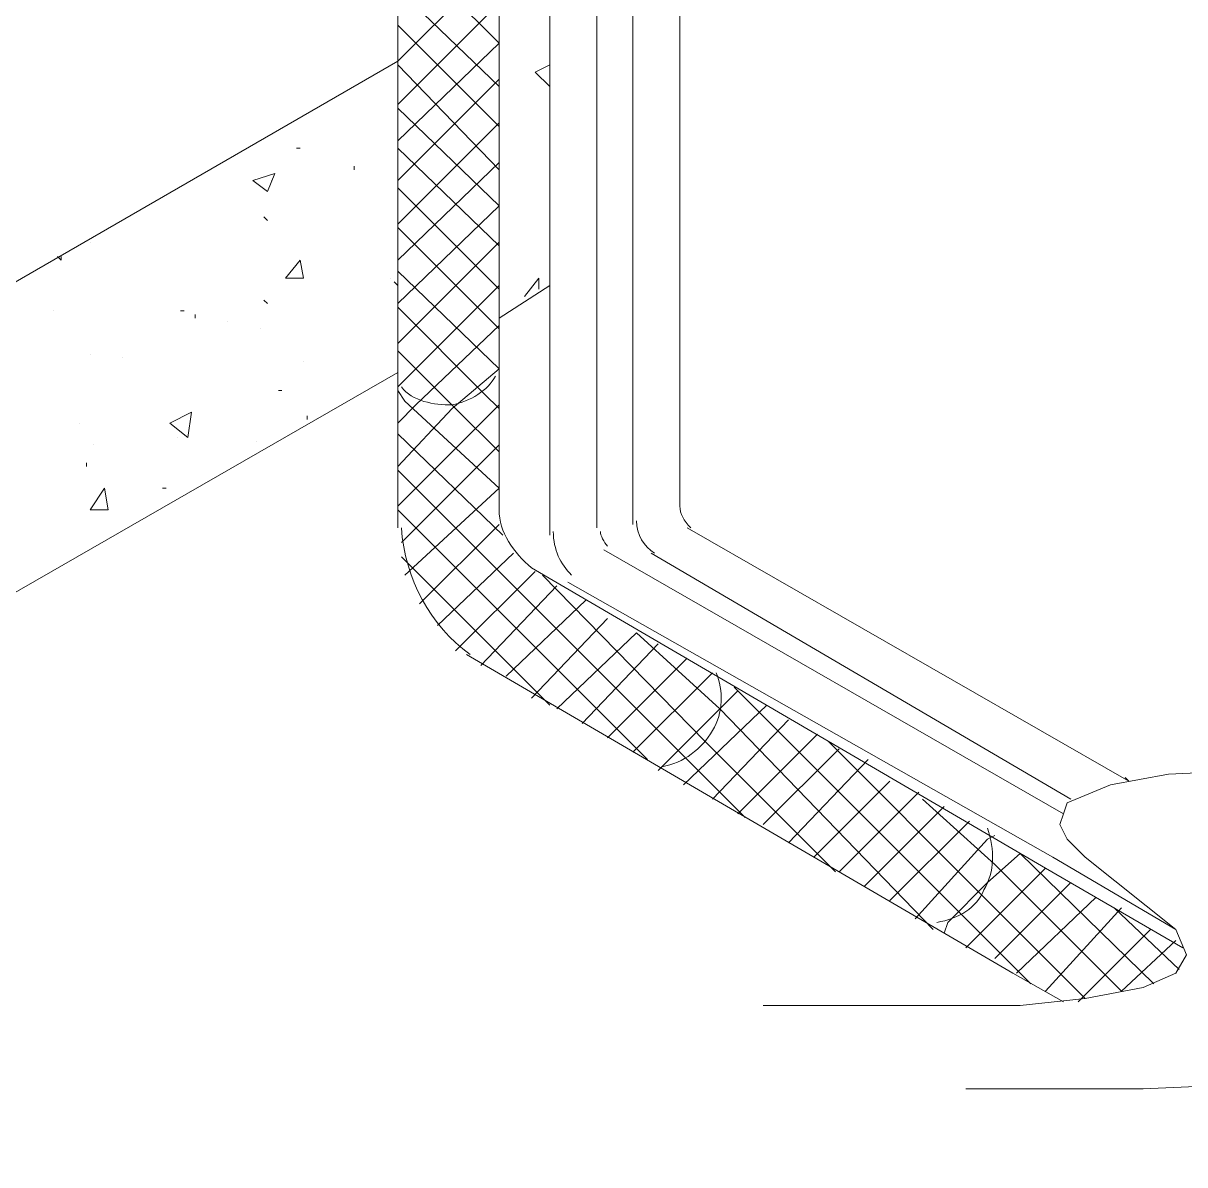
# Model space of a CAD drawing. Header units: millimetres. Extents: x 821 to 906, y 83 to 185.
# Drawn here: x 897.7568 to 898.1507, y 88.1593 to 88.5465 of the extents above; entities that cross this region are included whole.
import ezdxf

# ---------------------------------------------------------------- set-up
doc = ezdxf.new("R2010")
doc.units = ezdxf.units.MM
doc.layers.add('C.EMPOTRADO EN PARED Y TECHO', color=210, linetype='Continuous', lineweight=40)

# ---------------------------------------------------------------- blocks, each defined once
blk = doc.blocks.new('htrhfdhdfhfd')
at = {"color": 7, "linetype": 'Continuous', "lineweight": 9, "true_color": 0x000007}
for points in [[(464.34495, 125.54661), (464.34495, 125.91788), (464.34495, 125.91788)], [(464.32341, 125.53832), (464.32341, 125.90297), (464.32341, 125.90297)], [(464.21567, 125.53667), (464.21567, 125.84827), (464.21567, 125.84827)], [(464.26208, 125.54495), (464.26208, 125.84164), (464.26208, 125.84164)], [(464.34827, 125.53667), (464.55048, 125.42065), (464.55048, 125.42065)], [(464.33169, 125.52507), (464.52396, 125.41236), (464.52396, 125.41236)], [(464.277, 125.51844), (464.51236, 125.38087), (464.57534, 125.3444)], [(464.52064, 125.31954), (464.49744, 125.3328), (464.24716, 125.47866)], [(464.38308, 125.31788), (464.46263, 125.31788), (464.50076, 125.31788), (464.53059, 125.3212), (464.55711, 125.32617), (464.57203, 125.3328), (464.577, 125.34109), (464.57203, 125.35269), (464.53059, 125.38584), (464.5223, 125.39413), (464.51899, 125.40076), (464.52064, 125.40573), (464.5223, 125.4107), (464.54219, 125.41899), (464.56871, 125.42396), (464.60517, 125.42562), (464.6433, 125.43059)], [(464.55048, 125.42065), (464.54882, 125.4223), (464.54882, 125.4223)], [(464.47589, 125.27976), (464.55711, 125.27976), (464.59523, 125.28142), (464.62506, 125.28308), (464.64993, 125.28805), (464.66484, 125.29468), (464.67147, 125.30297), (464.66484, 125.31457), (464.62506, 125.34937), (464.61512, 125.356), (464.61346, 125.36263), (464.61346, 125.36761), (464.61843, 125.37258), (464.63501, 125.38087), (464.66319, 125.38584), (464.69799, 125.38915), (464.73611, 125.39247)]]:
    blk.add_lwpolyline(points, dxfattribs=at)
at = {"color": 7, "linetype": 'Continuous', "lineweight": 5, "true_color": 0x000007}
for points in [[(464.30683, 125.91125), (464.30683, 125.53667), (464.30683, 125.53667)], [(464.28529, 125.90794), (464.28529, 125.53335), (464.28529, 125.53335)], [(464.21567, 125.75048), (464.24882, 125.78363), (464.26208, 125.79689)], [(464.26208, 125.73888), (464.21567, 125.78363), (464.21567, 125.78363)], [(464.26208, 125.75877), (464.23888, 125.78197), (464.23888, 125.78197)], [(464.21567, 125.73059), (464.26208, 125.777), (464.26208, 125.777)], [(464.26208, 125.72065), (464.21567, 125.76705), (464.21567, 125.76705)], [(464.21567, 125.71402), (464.26208, 125.75877), (464.26208, 125.75877)], [(463.58418, 125.24495), (463.58418, 125.38584), (464.21567, 125.75048)], [(464.26208, 125.70076), (464.21567, 125.74882), (464.21567, 125.74882)], [(464.27866, 125.74551), (464.28529, 125.74882), (464.28529, 125.74882)], [(464.27866, 125.74551), (464.28529, 125.73888), (464.28529, 125.73888)], [(464.21567, 125.69578), (464.26208, 125.74219), (464.26208, 125.74219)], [(464.28529, 125.73888), (464.28529, 125.74219), (464.28529, 125.74219)], [(464.26208, 125.68418), (464.21567, 125.72893), (464.21567, 125.72893)], [(464.21567, 125.67589), (464.26208, 125.7223), (464.26208, 125.7223)], [(464.17092, 125.7107), (464.16926, 125.7107), (464.16926, 125.7107)], [(464.26208, 125.66595), (464.21567, 125.7107), (464.21567, 125.7107)], [(464.19578, 125.70076), (464.19578, 125.70241), (464.19578, 125.70241)], [(464.21567, 125.65932), (464.26208, 125.70407), (464.26208, 125.70407)], [(464.14937, 125.69578), (464.15932, 125.6991), (464.15932, 125.6991)], [(464.14937, 125.69578), (464.156, 125.69081), (464.156, 125.69081)], [(464.156, 125.69081), (464.15932, 125.6991), (464.15932, 125.6991)], [(464.26208, 125.64606), (464.21567, 125.69247), (464.21567, 125.69247)], [(464.21567, 125.63943), (464.26208, 125.68418), (464.26208, 125.68418)], [(464.156, 125.67755), (464.15435, 125.67921), (464.15435, 125.67921)], [(464.26208, 125.62783), (464.21567, 125.67424), (464.21567, 125.67424)], [(464.21567, 125.6212), (464.26208, 125.66761), (464.26208, 125.66761)], [(464.05987, 125.66098), (464.06153, 125.65932), (464.06153, 125.65932)], [(464.06153, 125.65932), (464.06153, 125.66098), (464.06153, 125.66098)], [(464.16429, 125.65103), (464.17092, 125.65932), (464.17092, 125.65932)], [(464.17258, 125.65103), (464.17092, 125.65932), (464.17092, 125.65932)], [(464.26208, 125.6096), (464.21567, 125.65435), (464.21567, 125.65435)], [(464.16429, 125.65103), (464.17258, 125.65103), (464.17258, 125.65103)], [(464.21567, 125.64772), (464.21401, 125.64937), (464.21401, 125.64937)], [(464.21567, 125.60131), (464.26208, 125.64772), (464.26208, 125.64772)], [(464.26208, 125.6328), (464.28529, 125.64772), (464.28529, 125.64772)], [(464.27368, 125.64274), (464.28031, 125.65103), (464.28031, 125.65103)], [(464.28031, 125.64606), (464.28031, 125.65103), (464.28031, 125.65103)], [(464.156, 125.63943), (464.15435, 125.64109), (464.15435, 125.64109)], [(464.25545, 125.59799), (464.21567, 125.63777), (464.21567, 125.63777)], [(464.11788, 125.63611), (464.11622, 125.63611), (464.11622, 125.63611)], [(464.12285, 125.6328), (464.12285, 125.63446), (464.12285, 125.63446)], [(464.21567, 125.58473), (464.22396, 125.59302), (464.26208, 125.62948)], [(464.24219, 125.59136), (464.21567, 125.61788), (464.21567, 125.61788)], [(463.58418, 125.24495), (464.21567, 125.60794), (464.21567, 125.60794)], [(464.21567, 125.56484), (464.24053, 125.59136), (464.26208, 125.6096)], [(464.16263, 125.59965), (464.16098, 125.59965), (464.16098, 125.59965)], [(464.21899, 125.59468), (464.21567, 125.59965), (464.21567, 125.59965)], [(464.26208, 125.5549), (464.21899, 125.59468), (464.21899, 125.59468)], [(464.26208, 125.59136), (464.25545, 125.59799), (464.25545, 125.59799)], [(464.11125, 125.58473), (464.1212, 125.58971), (464.1212, 125.58971)], [(464.11954, 125.5781), (464.1212, 125.58971), (464.1212, 125.58971)], [(464.21567, 125.54661), (464.26208, 125.59302), (464.26208, 125.59302)], [(464.26208, 125.57147), (464.24219, 125.59136), (464.24219, 125.59136)], [(464.11125, 125.58473), (464.11954, 125.5781), (464.11954, 125.5781)], [(464.17424, 125.58639), (464.17424, 125.58805), (464.17424, 125.58805)], [(464.26374, 125.53335), (464.21567, 125.57976), (464.21567, 125.57976)], [(464.21733, 125.53004), (464.26208, 125.57479), (464.26208, 125.57479)], [(464.07313, 125.56484), (464.07313, 125.5665), (464.07313, 125.5665)], [(464.37479, 125.40407), (464.34827, 125.43059), (464.21567, 125.56319)], [(464.07479, 125.54495), (464.08142, 125.5549), (464.08142, 125.5549)], [(464.08308, 125.54495), (464.08142, 125.5549), (464.08142, 125.5549)], [(464.10959, 125.5549), (464.10794, 125.5549), (464.10794, 125.5549)], [(464.21899, 125.51512), (464.26208, 125.5549), (464.26208, 125.5549)], [(464.07479, 125.54495), (464.08308, 125.54495), (464.08308, 125.54495)], [(464.33004, 125.43059), (464.21567, 125.54495), (464.21567, 125.54495)], [(464.22562, 125.50186), (464.26208, 125.53832), (464.26208, 125.53832)], [(464.31015, 125.52672), (464.52064, 125.40573), (464.52064, 125.40573)], [(464.28529, 125.45545), (464.21733, 125.52341), (464.21733, 125.52341)], [(464.2339, 125.49192), (464.26871, 125.52507), (464.26871, 125.52507)], [(464.24219, 125.48031), (464.27866, 125.51678), (464.27866, 125.51678)], [(464.35656, 125.43888), (464.28197, 125.51512), (464.28197, 125.51512)], [(464.25379, 125.47368), (464.2886, 125.51015), (464.2886, 125.51015)], [(464.29357, 125.51181), (464.51567, 125.38584), (464.57203, 125.35269)], [(464.2654, 125.46871), (464.30186, 125.50352), (464.30186, 125.50352)], [(464.277, 125.45877), (464.3118, 125.49523), (464.3118, 125.49523)], [(464.2886, 125.45379), (464.32506, 125.4886), (464.32506, 125.4886)], [(464.36319, 125.45379), (464.32506, 125.4886), (464.32506, 125.4886)], [(464.3002, 125.44716), (464.33501, 125.48363), (464.33501, 125.48363)], [(464.3118, 125.44053), (464.34827, 125.477), (464.34827, 125.477)], [(464.32341, 125.4339), (464.35987, 125.47037), (464.35987, 125.47037)], [(464.33501, 125.42562), (464.36319, 125.45379), (464.37147, 125.46208)], [(464.47589, 125.35766), (464.36982, 125.46374), (464.36982, 125.46374)], [(464.34661, 125.41899), (464.38473, 125.45545), (464.38473, 125.45545)], [(464.46098, 125.35269), (464.36319, 125.45379), (464.36319, 125.45379)], [(464.35987, 125.41236), (464.39468, 125.44882), (464.39468, 125.44882)], [(464.37147, 125.40573), (464.40794, 125.44219), (464.40794, 125.44219)], [(464.41622, 125.37921), (464.35656, 125.43888), (464.35656, 125.43888)], [(464.38308, 125.40076), (464.41788, 125.43556), (464.41788, 125.43556)], [(464.48418, 125.36761), (464.41291, 125.43888), (464.41291, 125.43888)], [(464.39468, 125.39247), (464.43114, 125.43059), (464.43114, 125.43059)], [(464.40628, 125.38584), (464.44109, 125.42065), (464.44109, 125.42065)], [(464.41788, 125.37921), (464.45435, 125.41567), (464.45435, 125.41567)], [(464.42948, 125.37258), (464.46595, 125.40904), (464.46595, 125.40904)], [(464.54716, 125.32451), (464.48915, 125.38252), (464.456, 125.41236)], [(464.44109, 125.36595), (464.47755, 125.40241), (464.47755, 125.40241)], [(464.45269, 125.35766), (464.48584, 125.39413), (464.48915, 125.39578)], [(464.46595, 125.35103), (464.46761, 125.356), (464.48584, 125.37424), (464.50076, 125.3875)], [(464.56208, 125.32783), (464.50076, 125.3875), (464.50076, 125.3875)], [(464.47589, 125.3444), (464.51236, 125.38087), (464.51236, 125.38087)], [(464.48915, 125.33943), (464.52396, 125.37424), (464.52396, 125.37424)], [(464.53059, 125.3212), (464.48418, 125.36761), (464.48418, 125.36761)], [(464.4991, 125.3328), (464.53556, 125.36761), (464.53556, 125.36761)], [(464.51236, 125.32451), (464.54716, 125.36263), (464.54716, 125.36263)], [(464.57368, 125.33446), (464.54385, 125.36263), (464.54385, 125.36263)], [(464.50573, 125.32783), (464.47589, 125.35766), (464.47589, 125.35766)], [(464.52727, 125.31954), (464.56042, 125.35269), (464.56042, 125.35269)], [(464.54716, 125.32451), (464.57203, 125.34772), (464.57203, 125.34772)]]:
    blk.add_lwpolyline(points, dxfattribs=at)
for points in [[(464.15766, 125.69578), (464.15766, 125.69578)], [(464.07479, 125.66761), (464.07479, 125.66761)], [(464.21236, 125.65103), (464.21236, 125.65103)], [(464.05821, 125.63611), (464.05821, 125.63611)], [(464.13777, 125.63114), (464.13777, 125.63114)], [(464.15269, 125.62783), (464.15269, 125.62783)], [(464.07479, 125.61623), (464.07479, 125.61623)], [(464.08971, 125.61457), (464.08971, 125.61457)], [(464.17258, 125.61291), (464.17258, 125.61291)], [(464.06982, 125.58473), (464.06982, 125.58473)], [(464.07645, 125.57479), (464.07645, 125.57479)], [(464.11457, 125.5781), (464.11457, 125.5781)], [(464.15103, 125.57645), (464.15103, 125.57645)]]:
    blk.add_lwpolyline(points, close=True, dxfattribs=at)
for points in [[(464.21733, 125.60131), (464.2223, 125.59468), (464.23225, 125.59302), (464.24053, 125.59302), (464.24053, 125.59302), (464.24882, 125.59468), (464.25711, 125.59965), (464.26042, 125.60628)], [(464.33667, 125.42728), (464.34661, 125.42893), (464.3549, 125.43556), (464.35987, 125.44385), (464.35987, 125.44385), (464.36484, 125.45214), (464.36484, 125.46208), (464.36153, 125.47037)], [(464.46263, 125.356), (464.47258, 125.35766), (464.48087, 125.36263), (464.48418, 125.37092), (464.48418, 125.37092), (464.48915, 125.37921), (464.48915, 125.38915), (464.48584, 125.3991)]]:
    blk.add_open_spline(points, degree=3, knots=[0, 0, 0, 0, 0.125, 0.125, 0.125, 0.125001, 1, 1, 1, 1], dxfattribs=at)
at = {"color": 7, "linetype": 'Continuous', "lineweight": 9, "true_color": 0x000007}
for points in [[(464.34495, 125.54661), (464.34495, 125.5433), (464.34661, 125.53998), (464.34993, 125.53667)], [(464.26208, 125.54495), (464.26208, 125.53501), (464.26871, 125.52507), (464.277, 125.51844)], [(464.21733, 125.53667), (464.21899, 125.51346), (464.23059, 125.49192), (464.24882, 125.47866)], [(464.32506, 125.53998), (464.32506, 125.53335), (464.32838, 125.52838), (464.33335, 125.52507)]]:
    blk.add_open_spline(points, degree=3, dxfattribs=at)
at = {"color": 7, "linetype": 'Continuous', "lineweight": 5, "true_color": 0x000007}
for points in [[(464.28694, 125.53501), (464.28694, 125.52672), (464.29026, 125.52009), (464.29523, 125.51512)], [(464.30849, 125.53501), (464.30849, 125.53335), (464.31015, 125.53004), (464.3118, 125.52838)]]:
    blk.add_open_spline(points, degree=3, dxfattribs=at)

msp = doc.modelspace()

# ---------------------------------------------------------------- block references
at = {"layer": 'C.EMPOTRADO EN PARED Y TECHO', "lineweight": 25, "xscale": 0.7403935568954524, "yscale": 0.7403935568954524, "zscale": 0.7403935568954524}
msp.add_blockref('htrhfdhdfhfd', (554.18148, -4.57126), dxfattribs=at)

doc.saveas('drawing.dxf')
